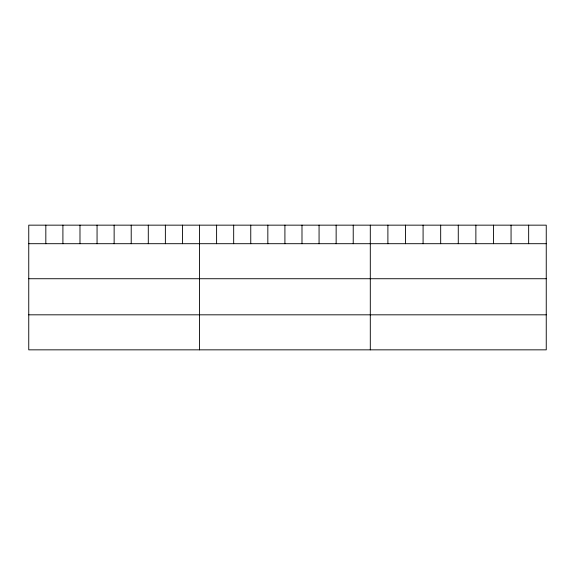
<?xml version="1.0" encoding="UTF-8"?>
<svg xmlns="http://www.w3.org/2000/svg" width="575" height="575" viewBox="0 0 575 575"><rect width="100%" height="100%" fill="white"/><g stroke="black" fill="none" stroke-linecap="round" stroke-linejoin="round"><path stroke-width="0.86" d="M546.25 243.699L546.25 349.844L28.75 349.844L28.75 225.156L546.25 225.156L546.25 243.699L28.75 243.699M28.75 278.731L546.25 278.731M28.75 314.82L546.25 314.82M528.655 225.156L528.655 243.699M511.06 225.156L511.06 243.699M493.465 225.156L493.465 243.699M475.87 225.156L475.87 243.699M458.275 225.156L458.275 243.699M440.68 225.156L440.68 243.699M423.085 225.156L423.085 243.699M405.49 225.156L405.49 243.699M387.895 225.156L387.895 243.699M370.3 225.156L370.3 349.844M353.223 225.156L353.223 243.699M336.145 225.156L336.145 243.699M319.067 225.156L319.067 243.699M301.99 225.156L301.99 243.699M284.912 225.156L284.912 243.699M267.835 225.156L267.835 243.699M250.757 225.156L250.757 243.699M233.68 225.156L233.68 243.699M216.603 225.156L216.603 243.699M199.525 225.156L199.525 349.844M182.447 225.156L182.447 243.699M165.37 225.156L165.37 243.699M148.292 225.156L148.292 243.699M131.215 225.156L131.215 243.699M114.138 225.156L114.138 243.699M97.06 225.156L97.06 243.699M79.983 225.156L79.983 243.699M62.905 225.156L62.905 243.699M45.828 225.156L45.828 243.699"/></g></svg>
